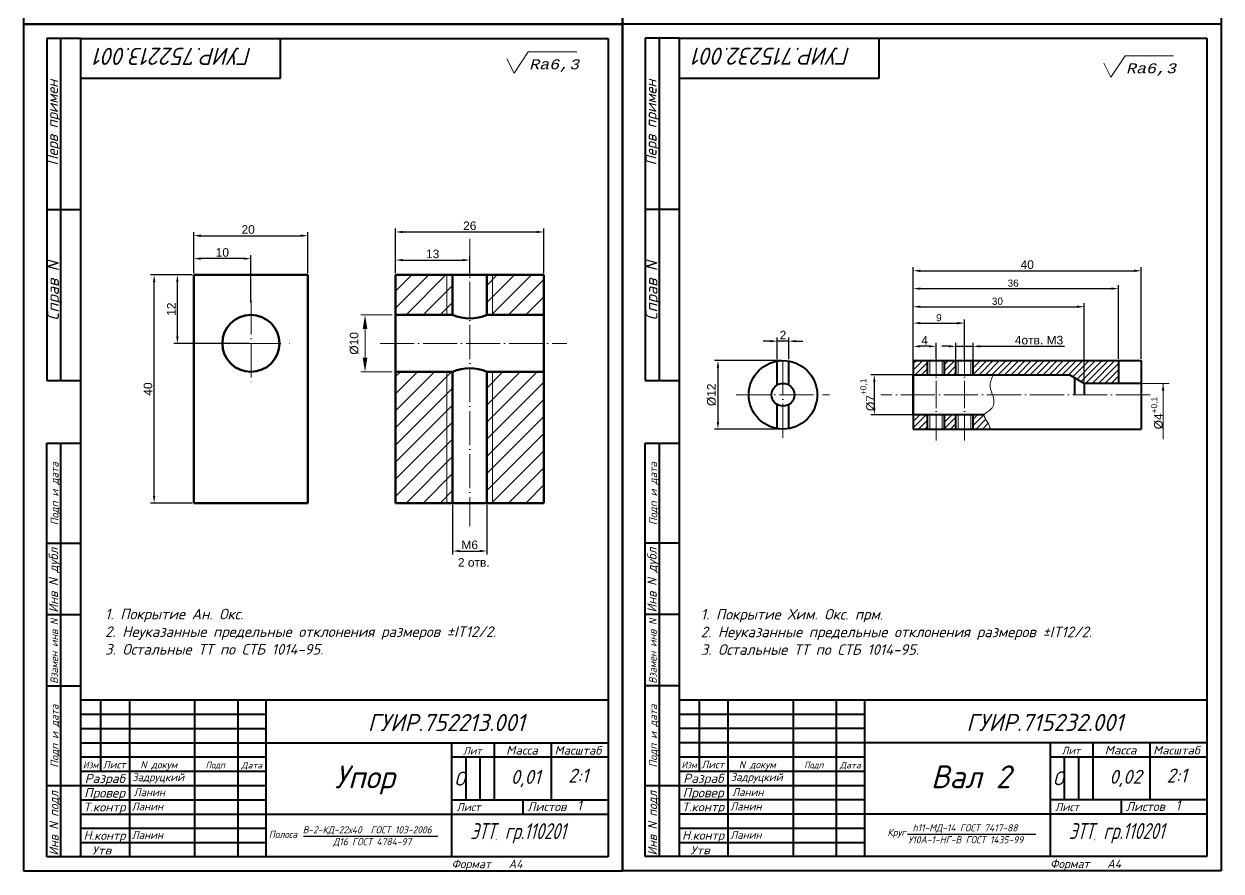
# Model space of a CAD drawing. Header units: millimetres. Extents: x 10739 to 32134, y 609 to 16625.
# Drawn here: x 24344.4 to 24764.4, y 2115.8 to 2412.8 of the extents above; entities that cross this region are included whole.
import ezdxf
from ezdxf.enums import TextEntityAlignment as Align

# ---------------------------------------------------------------- set-up
doc = ezdxf.new("R2010")
doc.units = ezdxf.units.MM
doc.linetypes.add('ACAD_ISO04W100', pattern=[30, 24, -3, 0, -3])
doc.layers.add('тонкая-текст-02', color=4, linetype='Continuous', lineweight=20)
doc.styles.add('6', font='cour.ttf', dxfattribs={"oblique": 15, "height": 3.5})
doc.styles.add('ISOCPEUR', font='isocpeur.ttf', dxfattribs={"oblique": 15})
doc.styles.get("Standard").update_dxf_attribs({"font": 'arial.ttf'})
doc.dimstyles.new('ISO-25', dxfattribs={"dimtxt": 2.5, "dimasz": 2.5, "dimexe": 1.25, "dimexo": 0.625, "dimtad": 1, "dimtxsty": 'Standard', "dimcen": 2.5, "dimadec": 0, "dimazin": 0, "dimtfac": 1, "dimtmove": 0, "dimatfit": 3, "dimfxl": 1, "dimarcsym": 0})
pattern_1 = [(45, (24299.0882, 2095.5117), (-3, 3), [])]

# ---------------------------------------------------------------- blocks, each defined once
blk = doc.blocks.new('*D100')
at = {"color": 0, "lineweight": -2, "transparency": 16777216}
for p, q in [((24403.34, 2324.83), (24396.93, 2324.83)), ((24398.18, 2303.33), (24398.18, 2322.33)), ((24423.34, 2300.83), (24396.93, 2300.83))]:
    blk.add_line(p, q, dxfattribs=at)
at = {"color": 0, "lineweight": 25, "transparency": 16777216}
for points in [[(24397.76, 2322.33), (24398.59, 2322.33), (24398.18, 2324.83)], [(24397.76, 2303.33), (24398.59, 2303.33), (24398.18, 2300.83)]]:
    blk.add_solid(points, dxfattribs=at)
at = {"layer": 'Defpoints', "color": 0, "lineweight": 25, "transparency": 16777216}
for p in [(24398.18, 2324.83), (24403.97, 2324.83), (24423.97, 2300.83)]:
    blk.add_point(p, dxfattribs=at)
at = {"color": 0, "lineweight": 20, "transparency": 16777216, "insert": (24396.05, 2312.83), "char_height": 3, "attachment_point": 5, "rotation": 90}
blk.add_mtext('12', dxfattribs=at)
blk = doc.blocks.new('*D101')
at = {"color": 0, "lineweight": -2, "transparency": 16777216}
for p, q in [((24403.34, 2324.83), (24388.79, 2324.83)), ((24390.04, 2247.33), (24390.04, 2322.33)), ((24403.34, 2244.83), (24388.79, 2244.83))]:
    blk.add_line(p, q, dxfattribs=at)
at = {"color": 0, "lineweight": 25, "transparency": 16777216}
for points in [[(24389.62, 2322.33), (24390.45, 2322.33), (24390.04, 2324.83)], [(24389.62, 2247.33), (24390.45, 2247.33), (24390.04, 2244.83)]]:
    blk.add_solid(points, dxfattribs=at)
at = {"layer": 'Defpoints', "color": 0, "lineweight": 25, "transparency": 16777216}
for p in [(24390.04, 2324.83), (24403.97, 2324.83), (24403.97, 2244.83)]:
    blk.add_point(p, dxfattribs=at)
at = {"color": 0, "lineweight": 20, "transparency": 16777216, "insert": (24387.88, 2284.83), "char_height": 3, "attachment_point": 5, "rotation": 90}
blk.add_mtext('40', dxfattribs=at)
blk = doc.blocks.new('*D102')
at = {"color": 0, "lineweight": -2, "transparency": 16777216}
for p, q in [((24403.97, 2325.46), (24403.97, 2331.8)), ((24423.97, 2315.2), (24423.97, 2331.8)), ((24421.47, 2330.55), (24406.47, 2330.55))]:
    blk.add_line(p, q, dxfattribs=at)
at = {"color": 0, "lineweight": 25, "transparency": 16777216}
for points in [[(24406.47, 2330.97), (24406.47, 2330.14), (24403.97, 2330.55)], [(24421.47, 2330.97), (24421.47, 2330.14), (24423.97, 2330.55)]]:
    blk.add_solid(points, dxfattribs=at)
at = {"layer": 'Defpoints', "color": 0, "lineweight": 25, "transparency": 16777216}
for p in [(24403.97, 2330.55), (24403.97, 2324.83), (24423.97, 2314.58)]:
    blk.add_point(p, dxfattribs=at)
at = {"color": 0, "lineweight": 20, "transparency": 16777216, "insert": (24413.97, 2332.71), "char_height": 3, "attachment_point": 5}
blk.add_mtext('10', dxfattribs=at)
blk = doc.blocks.new('*D103')
at = {"color": 0, "lineweight": -2, "transparency": 16777216}
for p, q in [((24403.97, 2325.46), (24403.97, 2339.84)), ((24443.97, 2325.46), (24443.97, 2339.84)), ((24406.47, 2338.59), (24441.47, 2338.59))]:
    blk.add_line(p, q, dxfattribs=at)
at = {"color": 0, "lineweight": 25, "transparency": 16777216}
for points in [[(24406.47, 2339.01), (24406.47, 2338.18), (24403.97, 2338.59)], [(24441.47, 2339.01), (24441.47, 2338.18), (24443.97, 2338.59)]]:
    blk.add_solid(points, dxfattribs=at)
at = {"layer": 'Defpoints', "color": 0, "lineweight": 25, "transparency": 16777216}
for p in [(24443.97, 2338.59), (24403.97, 2324.83), (24443.97, 2324.83)]:
    blk.add_point(p, dxfattribs=at)
at = {"color": 0, "lineweight": 20, "transparency": 16777216, "insert": (24423.01, 2340.75), "char_height": 3, "attachment_point": 5}
blk.add_mtext('20', dxfattribs=at)
blk = doc.blocks.new('*D104')
at = {"color": 0, "lineweight": -2, "transparency": 16777216}
for p, q in [((24474.76, 2325.46), (24474.76, 2331.29)), ((24500.76, 2325.46), (24500.76, 2331.29)), ((24477.26, 2330.04), (24498.26, 2330.04))]:
    blk.add_line(p, q, dxfattribs=at)
at = {"color": 0, "lineweight": 25, "transparency": 16777216}
for points in [[(24477.26, 2330.46), (24477.26, 2329.63), (24474.76, 2330.04)], [(24498.26, 2330.46), (24498.26, 2329.63), (24500.76, 2330.04)]]:
    blk.add_solid(points, dxfattribs=at)
at = {"layer": 'Defpoints', "color": 0, "lineweight": 25, "transparency": 16777216}
for p in [(24500.76, 2330.04), (24474.76, 2324.83), (24500.76, 2324.83)]:
    blk.add_point(p, dxfattribs=at)
at = {"color": 0, "lineweight": 20, "transparency": 16777216, "insert": (24487.76, 2332.2), "char_height": 3, "attachment_point": 5}
blk.add_mtext('13', dxfattribs=at)
blk = doc.blocks.new('*D105')
at = {"color": 0, "lineweight": -2, "transparency": 16777216}
for p, q in [((24474.76, 2325.46), (24474.76, 2341.15)), ((24477.26, 2339.9), (24524.26, 2339.9)), ((24526.76, 2325.46), (24526.76, 2341.15))]:
    blk.add_line(p, q, dxfattribs=at)
at = {"color": 0, "lineweight": 25, "transparency": 16777216}
for points in [[(24477.26, 2340.31), (24477.26, 2339.48), (24474.76, 2339.9)], [(24524.26, 2340.31), (24524.26, 2339.48), (24526.76, 2339.9)]]:
    blk.add_solid(points, dxfattribs=at)
at = {"layer": 'Defpoints', "color": 0, "lineweight": 25, "transparency": 16777216}
for p in [(24526.76, 2339.9), (24474.76, 2324.83), (24526.76, 2324.83)]:
    blk.add_point(p, dxfattribs=at)
at = {"color": 0, "lineweight": 20, "transparency": 16777216, "insert": (24500.76, 2342.05), "char_height": 3, "attachment_point": 5}
blk.add_mtext('26', dxfattribs=at)
blk = doc.blocks.new('*D106')
at = {"color": 0, "lineweight": -2, "transparency": 16777216}
for p, q in [((24494.76, 2244.21), (24494.76, 2226.76)), ((24506.76, 2244.21), (24506.76, 2226.76)), ((24497.26, 2228.01), (24504.26, 2228.01))]:
    blk.add_line(p, q, dxfattribs=at)
at = {"color": 0, "lineweight": 25, "transparency": 16777216}
for points in [[(24497.26, 2228.43), (24497.26, 2227.6), (24494.76, 2228.01)], [(24504.26, 2228.43), (24504.26, 2227.6), (24506.76, 2228.01)]]:
    blk.add_solid(points, dxfattribs=at)
at = {"layer": 'Defpoints', "color": 0, "lineweight": 25, "transparency": 16777216}
for p in [(24494.76, 2244.83), (24506.76, 2244.83), (24506.76, 2228.01)]:
    blk.add_point(p, dxfattribs=at)
at = {"color": 0, "lineweight": 20, "transparency": 16777216, "insert": (24500.76, 2230.17), "char_height": 3, "attachment_point": 5}
blk.add_mtext('M6', dxfattribs=at)
blk = doc.blocks.new('*D107')
at = {"color": 0, "linetype": 'Continuous', "lineweight": -2, "transparency": 16777216}
for p, q in [((24606.16, 2301.61), (24603.66, 2301.61)), ((24612.66, 2301.61), (24608.66, 2301.61)), ((24615.16, 2301.61), (24617.66, 2301.61))]:
    blk.add_line(p, q, dxfattribs=at)
at = {"color": 0, "lineweight": -2, "transparency": 16777216}
for p, q in [((24608.66, 2295.25), (24608.66, 2302.86)), ((24612.66, 2295.25), (24612.66, 2302.86))]:
    blk.add_line(p, q, dxfattribs=at)
at = {"color": 0, "lineweight": 25, "transparency": 16777216}
for points in [[(24606.16, 2302.03), (24606.16, 2301.2), (24608.66, 2301.61)], [(24615.16, 2302.03), (24615.16, 2301.2), (24612.66, 2301.61)]]:
    blk.add_solid(points, dxfattribs=at)
at = {"layer": 'Defpoints', "color": 0, "lineweight": 25, "transparency": 16777216}
for p in [(24608.66, 2301.61), (24608.66, 2294.63), (24612.66, 2294.63)]:
    blk.add_point(p, dxfattribs=at)
at = {"color": 0, "lineweight": 20, "transparency": 16777216, "insert": (24610.66, 2303.74), "char_height": 3, "attachment_point": 5}
blk.add_mtext('2', dxfattribs=at)
blk = doc.blocks.new('*D108')
at = {"color": 0, "lineweight": -2, "transparency": 16777216}
for p, q in [((24610.03, 2294.8), (24586.59, 2294.8)), ((24610.03, 2270.8), (24586.59, 2270.8))]:
    blk.add_line(p, q, dxfattribs=at)
at = {"color": 0, "linetype": 'Continuous', "lineweight": -2, "transparency": 16777216}
blk.add_line((24587.84, 2292.3), (24587.84, 2273.3), dxfattribs=at)
at = {"color": 0, "lineweight": 25, "transparency": 16777216}
for points in [[(24587.42, 2292.3), (24588.26, 2292.3), (24587.84, 2294.8)], [(24587.42, 2273.3), (24588.26, 2273.3), (24587.84, 2270.8)]]:
    blk.add_solid(points, dxfattribs=at)
at = {"layer": 'Defpoints', "color": 0, "lineweight": 25, "transparency": 16777216}
for p in [(24610.66, 2294.8), (24587.84, 2270.8), (24610.66, 2270.8)]:
    blk.add_point(p, dxfattribs=at)
at = {"color": 0, "lineweight": 20, "transparency": 16777216, "insert": (24585.6, 2282.8), "char_height": 3, "attachment_point": 5, "rotation": 90}
blk.add_mtext('%%C12', dxfattribs=at)
blk = doc.blocks.new('*D109')
at = {"color": 0, "lineweight": -2, "transparency": 16777216}
for p, q in [((24656.35, 2290.42), (24656.35, 2301.05)), ((24664.35, 2295.42), (24664.35, 2301.05))]:
    blk.add_line(p, q, dxfattribs=at)
at = {"color": 0, "linetype": 'Continuous', "lineweight": -2, "transparency": 16777216}
blk.add_line((24661.85, 2299.8), (24658.85, 2299.8), dxfattribs=at)
at = {"color": 0, "lineweight": 25, "transparency": 16777216}
for points in [[(24658.85, 2300.21), (24658.85, 2299.38), (24656.35, 2299.8)], [(24661.85, 2300.21), (24661.85, 2299.38), (24664.35, 2299.8)]]:
    blk.add_solid(points, dxfattribs=at)
at = {"layer": 'Defpoints', "color": 0, "lineweight": 25, "transparency": 16777216}
for p in [(24656.35, 2299.8), (24664.35, 2294.8), (24656.35, 2289.8)]:
    blk.add_point(p, dxfattribs=at)
at = {"color": 0, "lineweight": 20, "transparency": 16777216, "insert": (24660.35, 2301.92), "char_height": 3, "attachment_point": 5}
blk.add_mtext('4', dxfattribs=at)
blk = doc.blocks.new('*D97')
at = {"color": 0, "lineweight": -2, "transparency": 16777216}
for p, q in [((24660.73, 2289.8), (24641.45, 2289.8)), ((24660.73, 2275.8), (24641.45, 2275.8))]:
    blk.add_line(p, q, dxfattribs=at)
at = {"color": 0, "linetype": 'Continuous', "lineweight": -2, "transparency": 16777216}
blk.add_line((24642.7, 2287.3), (24642.7, 2278.3), dxfattribs=at)
at = {"color": 0, "lineweight": 25, "transparency": 16777216}
for points in [[(24642.28, 2287.3), (24643.12, 2287.3), (24642.7, 2289.8)], [(24642.28, 2278.3), (24643.12, 2278.3), (24642.7, 2275.8)]]:
    blk.add_solid(points, dxfattribs=at)
at = {"layer": 'Defpoints', "color": 0, "lineweight": 25, "transparency": 16777216}
for p in [(24661.35, 2289.8), (24642.7, 2275.8), (24661.35, 2275.8)]:
    blk.add_point(p, dxfattribs=at)
at = {"color": 0, "lineweight": 20, "transparency": 16777216, "insert": (24640.4, 2282.8), "char_height": 3, "attachment_point": 5, "rotation": 90}
blk.add_mtext('%%C7{\\H0.7x;\\S+0,1^ ;}', dxfattribs=at)
blk = doc.blocks.new('*D36')
at = {"color": 0, "linetype": 'Continuous', "lineweight": -2, "transparency": 16777216}
for p, q in [((24668.85, 2299.8), (24666.35, 2299.8)), ((24671.35, 2299.8), (24677.35, 2299.8)), ((24679.85, 2299.8), (24709.46, 2299.8))]:
    blk.add_line(p, q, dxfattribs=at)
at = {"color": 0, "lineweight": -2, "transparency": 16777216}
for p, q in [((24671.35, 2290.42), (24671.35, 2301.05)), ((24677.35, 2290.42), (24677.35, 2301.05))]:
    blk.add_line(p, q, dxfattribs=at)
at = {"color": 0, "lineweight": 25, "transparency": 16777216}
for points in [[(24668.85, 2300.21), (24668.85, 2299.38), (24671.35, 2299.8)], [(24679.85, 2300.21), (24679.85, 2299.38), (24677.35, 2299.8)]]:
    blk.add_solid(points, dxfattribs=at)
at = {"layer": 'Defpoints', "color": 0, "lineweight": 25, "transparency": 16777216}
for p in [(24677.35, 2299.8), (24671.35, 2289.8), (24677.35, 2289.8)]:
    blk.add_point(p, dxfattribs=at)
at = {"color": 0, "lineweight": 20, "transparency": 16777216, "insert": (24700.48, 2301.95), "char_height": 3, "attachment_point": 5}
blk.add_mtext('4отв. М3', dxfattribs=at)
blk = doc.blocks.new('*D98')
at = {"color": 0, "lineweight": -2, "transparency": 16777216}
for p, q in [((24656.35, 2295.42), (24656.35, 2327.54)), ((24736.35, 2295.42), (24736.35, 2327.54))]:
    blk.add_line(p, q, dxfattribs=at)
at = {"color": 0, "linetype": 'Continuous', "lineweight": -2, "transparency": 16777216}
blk.add_line((24658.85, 2326.29), (24733.85, 2326.29), dxfattribs=at)
at = {"color": 0, "lineweight": 25, "transparency": 16777216}
for points in [[(24658.85, 2326.71), (24658.85, 2325.87), (24656.35, 2326.29)], [(24733.85, 2326.71), (24733.85, 2325.87), (24736.35, 2326.29)]]:
    blk.add_solid(points, dxfattribs=at)
at = {"layer": 'Defpoints', "color": 0, "lineweight": 25, "transparency": 16777216}
for p in [(24736.35, 2326.29), (24656.35, 2294.8), (24736.35, 2294.8)]:
    blk.add_point(p, dxfattribs=at)
at = {"color": 0, "lineweight": 20, "transparency": 16777216, "insert": (24696.35, 2328.45), "char_height": 3, "attachment_point": 5}
blk.add_mtext('40', dxfattribs=at)
blk = doc.blocks.new('*D99')
at = {"color": 0, "lineweight": -2, "transparency": 16777216}
for p, q in [((24656.35, 2295.42), (24656.35, 2309.19)), ((24658.85, 2307.94), (24671.85, 2307.94)), ((24674.35, 2295.42), (24674.35, 2309.19))]:
    blk.add_line(p, q, dxfattribs=at)
at = {"color": 0, "lineweight": 25, "transparency": 16777216}
for points in [[(24658.85, 2308.35), (24658.85, 2307.52), (24656.35, 2307.94)], [(24671.85, 2308.35), (24671.85, 2307.52), (24674.35, 2307.94)]]:
    blk.add_solid(points, dxfattribs=at)
at = {"layer": 'Defpoints', "color": 0, "lineweight": 25, "transparency": 16777216}
for p in [(24674.35, 2307.94), (24656.35, 2294.8), (24674.35, 2294.8)]:
    blk.add_point(p, dxfattribs=at)
at = {"color": 0, "transparency": 16777216, "insert": (24665.35, 2309.84), "char_height": 2.5, "attachment_point": 5}
blk.add_mtext('9', dxfattribs=at)
blk = doc.blocks.new('*D37')
at = {"color": 0, "lineweight": -2, "transparency": 16777216}
for p, q in [((24656.35, 2308.56), (24656.35, 2314.93)), ((24716.35, 2287.42), (24716.35, 2314.93)), ((24658.85, 2313.68), (24713.85, 2313.68))]:
    blk.add_line(p, q, dxfattribs=at)
at = {"color": 0, "lineweight": 25, "transparency": 16777216}
for points in [[(24658.85, 2314.1), (24658.85, 2313.27), (24656.35, 2313.68)], [(24713.85, 2314.1), (24713.85, 2313.27), (24716.35, 2313.68)]]:
    blk.add_solid(points, dxfattribs=at)
at = {"layer": 'Defpoints', "color": 0, "lineweight": 25, "transparency": 16777216}
for p in [(24716.35, 2313.68), (24656.35, 2307.94), (24716.35, 2286.8)]:
    blk.add_point(p, dxfattribs=at)
at = {"color": 0, "transparency": 16777216, "insert": (24685.89, 2315.58), "char_height": 2.5, "attachment_point": 5}
blk.add_mtext('30', dxfattribs=at)
blk = doc.blocks.new('*D111')
at = {"color": 0, "lineweight": -2, "transparency": 16777216}
for p, q in [((24656.35, 2295.42), (24656.35, 2321.28)), ((24658.85, 2320.03), (24725.85, 2320.03)), ((24728.35, 2295.42), (24728.35, 2321.28))]:
    blk.add_line(p, q, dxfattribs=at)
at = {"color": 0, "lineweight": 25, "transparency": 16777216}
for points in [[(24658.85, 2320.44), (24658.85, 2319.61), (24656.35, 2320.03)], [(24725.85, 2320.44), (24725.85, 2319.61), (24728.35, 2320.03)]]:
    blk.add_solid(points, dxfattribs=at)
at = {"layer": 'Defpoints', "color": 0, "lineweight": 25, "transparency": 16777216}
for p in [(24728.35, 2320.03), (24656.35, 2294.8), (24728.35, 2294.8)]:
    blk.add_point(p, dxfattribs=at)
at = {"color": 0, "transparency": 16777216, "insert": (24691.41, 2321.93), "char_height": 2.5, "attachment_point": 5}
blk.add_mtext('36', dxfattribs=at)

msp = doc.modelspace()

# ---------------------------------------------------------------- hatches: boundary and pattern name
at = {"lineweight": 20}
h = msp.add_hatch(dxfattribs=at)
h.set_pattern_fill('JIS_WOOD', color=256, scale=6, style=0)
h.set_pattern_definition(pattern_1)
h.paths.add_polyline_path([(24492.76076, 2324.83209), (24474.76076, 2324.83209), (24474.76076, 2310.83198), (24492.76076, 2310.83198)])
h.paths.add_polyline_path([(24494.76076, 2324.83209), (24492.76076, 2324.83209), (24492.76076, 2310.83198), (24494.76076, 2310.83198)])
h = msp.add_hatch(dxfattribs=at)
h.set_pattern_fill('JIS_WOOD', color=256, scale=6, style=0)
h.set_pattern_definition(pattern_1)
h.paths.add_polyline_path([(24508.76076, 2244.83209), (24526.76076, 2244.83209), (24526.76076, 2290.8322), (24508.76076, 2290.8322)])
h.paths.add_polyline_path([(24508.76076, 2290.8322), (24506.76076, 2290.8322), (24506.76076, 2244.83209), (24508.76076, 2244.83209)])
h.paths.add_polyline_path([(24492.76076, 2244.83209), (24494.76076, 2244.83209), (24494.76076, 2290.67163), (24494.76076, 2290.8322), (24492.76076, 2290.8322)])
h.paths.add_polyline_path([(24492.76076, 2290.8322), (24474.76076, 2290.8322), (24474.76076, 2244.83209), (24492.76076, 2244.83209)])
h.paths.add_polyline_path([(24506.76076, 2310.83198), (24526.76076, 2310.83198), (24526.76076, 2324.83209), (24506.76076, 2324.83209)])
h = msp.add_hatch(dxfattribs=at)
h.set_pattern_fill('ANSI31', color=256, scale=0.5)
h.set_pattern_definition([(45, (24408.9841, 2270.7971), (-1.122532, 1.122532), [])])
h.paths.add_polyline_path([(24661.35063, 2294.7971), (24656.35063, 2294.7971), (24656.35063, 2289.7971), (24661.35063, 2289.7971)])
h.paths.add_polyline_path([(24661.35063, 2275.7971), (24656.35063, 2275.7971), (24656.35063, 2270.7971), (24661.35063, 2270.7971)])
edge = h.paths.add_edge_path()
edge.add_spline(control_points=[(24683.44354, 2270.7971), (24683.18362, 2271.58794), (24682.64675, 2273.22144), (24681.0479, 2275.11564), (24681.25761, 2275.7971)], knot_values=[0, 0, 0, 0, 1.321043303, 2.728667302, 2.728667302, 2.728667302, 2.728667302], degree=3, periodic=0)
edge.add_line((24681.25761, 2275.7971), (24677.35063, 2275.7971))
edge.add_line((24677.35063, 2275.7971), (24677.35063, 2270.7971))
edge.add_line((24677.35063, 2270.7971), (24683.44354, 2270.7971))
h.paths.add_polyline_path([(24671.35063, 2275.7971), (24667.35063, 2275.7971), (24667.35063, 2270.7971), (24671.35063, 2270.7971)])
h.paths.add_polyline_path([(24671.35063, 2294.7971), (24667.35063, 2294.7971), (24667.35063, 2289.7971), (24671.35063, 2289.7971)])
h.paths.add_polyline_path([(24728.35063, 2294.7971), (24677.35063, 2294.7971), (24677.35063, 2289.7971), (24711.15448, 2289.7971), (24716.35063, 2286.7971), (24728.35063, 2286.7971)])

# ---------------------------------------------------------------- linework, layer by layer
at = {"color": 0, "lineweight": 40}
for p, q in [((24344.35063, 2412.75111), (24344.35063, 2709.75111)), ((24554.35063, 2412.79711), (24554.35063, 2709.79711)), ((24554.35063, 2709.75111), (24554.35063, 2412.75111)), ((24764.35063, 2709.79711), (24764.35063, 2412.79711)), ((24344.35063, 2115.79711), (24344.35063, 2412.79711)), ((24344.35063, 2412.79711), (24554.35063, 2412.79711)), ((24554.35063, 2412.75111), (24344.35063, 2412.75111)), ((24554.35063, 2115.8431), (24554.35063, 2412.8431)), ((24554.35063, 2412.8431), (24764.35063, 2412.8431)), ((24764.35063, 2412.79711), (24554.35063, 2412.79711)), ((24554.35063, 2412.79711), (24554.35063, 2115.79711)), ((24764.35063, 2412.8431), (24764.35063, 2115.8431)), ((24364.35063, 2407.79711), (24352.35063, 2407.79711)), ((24352.35063, 2407.79711), (24352.35063, 2287.79711)), ((24357.35063, 2287.79711), (24357.35063, 2407.79711)), ((24364.35063, 2120.79711), (24364.35063, 2407.79711)), ((24364.35063, 2407.79711), (24549.35063, 2407.79711)), ((24434.35063, 2393.79711), (24434.35063, 2407.79711)), ((24549.35063, 2407.79711), (24549.35063, 2120.79711)), ((24574.35063, 2407.8431), (24562.35063, 2407.8431)), ((24562.35063, 2407.8431), (24562.35063, 2287.8431)), ((24567.35063, 2287.8431), (24567.35063, 2407.8431)), ((24574.35063, 2120.8431), (24574.35063, 2407.8431)), ((24574.35063, 2407.8431), (24759.35063, 2407.8431)), ((24644.35063, 2393.8431), (24644.35063, 2407.8431)), ((24759.35063, 2407.8431), (24759.35063, 2120.8431)), ((24364.35063, 2393.79711), (24434.35063, 2393.79711)), ((24574.35063, 2393.8431), (24644.35063, 2393.8431)), ((24562.35063, 2347.8431), (24574.35063, 2347.8431)), ((24352.35063, 2347.79711), (24364.35063, 2347.79711)), ((24352.35063, 2287.79711), (24364.35063, 2287.79711)), ((24562.35063, 2287.8431), (24574.35063, 2287.8431)), ((24352.35063, 2120.79711), (24352.35063, 2265.79711)), ((24352.35063, 2265.79711), (24364.35063, 2265.79711)), ((24357.35063, 2120.79711), (24357.35063, 2265.79711)), ((24562.35063, 2120.8431), (24562.35063, 2265.8431)), ((24562.35063, 2265.8431), (24574.35063, 2265.8431)), ((24567.35063, 2120.8431), (24567.35063, 2265.8431)), ((24352.35063, 2230.79711), (24364.35063, 2230.79711)), ((24562.35063, 2230.8431), (24574.35063, 2230.8431)), ((24352.35063, 2205.79711), (24364.35063, 2205.79711)), ((24562.35063, 2205.8431), (24574.35063, 2205.8431)), ((24352.35063, 2180.79711), (24364.35063, 2180.79711)), ((24562.35063, 2180.8431), (24574.35063, 2180.8431)), ((24364.35063, 2175.79711), (24549.35063, 2175.79711)), ((24371.35063, 2150.79711), (24371.35063, 2175.79711)), ((24381.35063, 2175.79711), (24381.35063, 2120.79711)), ((24404.35063, 2120.79711), (24404.35063, 2175.79711)), ((24419.35063, 2175.79711), (24419.35063, 2120.79711)), ((24429.35063, 2120.79711), (24429.35063, 2175.79711)), ((24574.35063, 2175.8431), (24759.35063, 2175.8431)), ((24581.35063, 2150.8431), (24581.35063, 2175.8431)), ((24591.35063, 2175.8431), (24591.35063, 2120.8431)), ((24614.35063, 2120.8431), (24614.35063, 2175.8431)), ((24629.35063, 2175.8431), (24629.35063, 2120.8431)), ((24639.35063, 2120.8431), (24639.35063, 2175.8431)), ((24364.35063, 2170.79711), (24429.35063, 2170.79711)), ((24574.35063, 2170.8431), (24639.35063, 2170.8431)), ((24364.35063, 2165.79711), (24429.35063, 2165.79711)), ((24574.35063, 2165.8431), (24639.35063, 2165.8431)), ((24364.35063, 2160.79711), (24429.35063, 2160.79711)), ((24429.35063, 2160.79711), (24549.35063, 2160.79711)), ((24494.35063, 2160.79711), (24494.35063, 2120.79711)), ((24509.35063, 2160.79711), (24509.35063, 2140.79711)), ((24529.35063, 2160.79711), (24529.35063, 2140.79711)), ((24574.35063, 2160.8431), (24639.35063, 2160.8431)), ((24639.35063, 2160.8431), (24759.35063, 2160.8431)), ((24704.35063, 2160.8431), (24704.35063, 2120.8431)), ((24719.35063, 2160.8431), (24719.35063, 2140.8431)), ((24739.35063, 2160.8431), (24739.35063, 2140.8431)), ((24364.35063, 2155.79711), (24429.35063, 2155.79711)), ((24494.35063, 2155.79711), (24549.35063, 2155.79711)), ((24499.35063, 2155.79711), (24499.35063, 2140.79711)), ((24504.35063, 2155.79711), (24504.35063, 2140.79711)), ((24574.35063, 2155.8431), (24639.35063, 2155.8431)), ((24704.35063, 2155.8431), (24759.35063, 2155.8431)), ((24709.35063, 2155.8431), (24709.35063, 2140.8431)), ((24714.35063, 2155.8431), (24714.35063, 2140.8431)), ((24364.35063, 2150.79711), (24429.35063, 2150.79711)), ((24574.35063, 2150.8431), (24639.35063, 2150.8431)), ((24352.35063, 2145.79711), (24364.35063, 2145.79711)), ((24364.35063, 2145.79711), (24429.35063, 2145.79711)), ((24562.35063, 2145.8431), (24574.35063, 2145.8431)), ((24574.35063, 2145.8431), (24639.35063, 2145.8431)), ((24364.35063, 2140.79711), (24429.35063, 2140.79711)), ((24494.35063, 2140.79711), (24549.35063, 2140.79711)), ((24519.35063, 2140.79711), (24519.35063, 2135.79711)), ((24574.35063, 2140.8431), (24639.35063, 2140.8431)), ((24704.35063, 2140.8431), (24759.35063, 2140.8431)), ((24729.35063, 2140.8431), (24729.35063, 2135.8431)), ((24364.35063, 2135.79711), (24429.35063, 2135.79711)), ((24429.35063, 2135.79711), (24549.35063, 2135.79711)), ((24574.35063, 2135.8431), (24639.35063, 2135.8431)), ((24639.35063, 2135.8431), (24759.35063, 2135.8431)), ((24364.35063, 2130.79711), (24429.35063, 2130.79711)), ((24574.35063, 2130.8431), (24639.35063, 2130.8431)), ((24364.35063, 2125.79711), (24429.35063, 2125.79711)), ((24574.35063, 2125.8431), (24639.35063, 2125.8431)), ((24364.35063, 2120.79711), (24352.35063, 2120.79711)), ((24549.35063, 2120.79711), (24364.35063, 2120.79711)), ((24574.35063, 2120.8431), (24562.35063, 2120.8431)), ((24759.35063, 2120.8431), (24574.35063, 2120.8431)), ((24554.35063, 2115.79711), (24344.35063, 2115.79711)), ((24764.35063, 2115.8431), (24554.35063, 2115.8431))]:
    msp.add_line(p, q, dxfattribs=at)
at = {"linetype": 'ACAD_ISO04W100', "lineweight": 20, "ltscale": 0.5}
for p, q in [((24500.76076, 2337.50179), (24500.76076, 2236.73797)), ((24424.01448, 2315.95543), (24424.01448, 2286.65594)), ((24469.28142, 2300.83209), (24534.79082, 2300.83209)), ((24610.65609, 2267.70147), (24610.65609, 2297.89274)), ((24594.27874, 2282.7971), (24627.03345, 2282.7971)), ((24739.47062, 2282.7971), (24645.02918, 2282.7971))]:
    msp.add_line(p, q, dxfattribs=at)
at = {"lineweight": 50}
for p, q in [((24403.96785, 2244.83209), (24403.96785, 2324.83209)), ((24403.96785, 2324.83209), (24443.96785, 2324.83209)), ((24443.96785, 2324.83209), (24443.96785, 2244.83209)), ((24474.76076, 2244.83209), (24474.76076, 2324.83209)), ((24474.76076, 2324.83209), (24526.76076, 2324.83209)), ((24494.76076, 2310.83198), (24494.76076, 2324.78914)), ((24506.76076, 2310.83198), (24506.76076, 2324.83209)), ((24526.76076, 2324.83209), (24526.76076, 2244.83209)), ((24494.76076, 2310.83198), (24474.76076, 2310.83198)), ((24506.76076, 2310.83198), (24526.76076, 2310.83198)), ((24494.76076, 2290.8322), (24474.76076, 2290.8322)), ((24494.76076, 2244.83209), (24494.76076, 2290.67163)), ((24506.76076, 2290.8322), (24526.76076, 2290.8322)), ((24506.76076, 2244.83209), (24506.76076, 2290.8322)), ((24443.96785, 2244.83209), (24403.96785, 2244.83209)), ((24526.76076, 2244.83209), (24474.76076, 2244.83209))]:
    msp.add_line(p, q, dxfattribs=at)
at = {"lineweight": 20}
for p, q in [((24474.76076, 2324.83209), (24474.76076, 2324.83209)), ((24492.76076, 2310.83198), (24492.76076, 2324.78914)), ((24508.76076, 2310.83198), (24508.76076, 2324.64251)), ((24473.51076, 2310.83198), (24462.49613, 2310.83198)), ((24500.76076, 2310.83198), (24500.76076, 2309.54206)), ((24464.01231, 2305.83198), (24464.01231, 2295.8322)), ((24662.15063, 2289.7971), (24662.15063, 2294.7971)), ((24666.55063, 2289.7971), (24666.55063, 2294.7971)), ((24672.15063, 2289.7971), (24672.15063, 2294.7971)), ((24676.55063, 2289.7971), (24676.55063, 2294.7971)), ((24473.51076, 2290.8322), (24462.49613, 2290.8322)), ((24492.76076, 2244.83209), (24492.76076, 2290.8322)), ((24494.76076, 2290.67163), (24494.76076, 2290.8322)), ((24508.76076, 2244.83209), (24508.76076, 2290.8322)), ((24736.35063, 2286.7971), (24746.0911, 2286.7971)), ((24744.02045, 2286.7971), (24744.02045, 2282.7971)), ((24744.02045, 2284.2971), (24744.02045, 2267.25325)), ((24662.15063, 2270.7971), (24662.15063, 2275.7971)), ((24666.55063, 2270.7971), (24666.55063, 2275.7971)), ((24672.15063, 2270.7971), (24672.15063, 2275.7971)), ((24676.55063, 2270.7971), (24676.55063, 2275.7971))]:
    msp.add_line(p, q, dxfattribs=at)
at = {"linetype": 'ACAD_ISO04W100', "lineweight": 20}
msp.add_line((24410.48609, 2300.83209), (24439.29348, 2300.83209), dxfattribs=at)
at = {"linetype": 'ACAD_ISO04W100', "lineweight": 20, "ltscale": 0.4}
for p, q in [((24664.35063, 2299.7971), (24664.35063, 2266.7971)), ((24674.35063, 2299.7971), (24674.35063, 2266.7971))]:
    msp.add_line(p, q, dxfattribs=at)
at = {"lineweight": 40}
for p, q in [((24608.65609, 2286.26121), (24608.65609, 2294.62926)), ((24612.65609, 2286.26121), (24612.65609, 2294.62926)), ((24656.35063, 2294.7971), (24736.35063, 2294.7971)), ((24656.35063, 2294.7971), (24656.35063, 2270.7971)), ((24661.35063, 2289.7971), (24661.35063, 2294.7971)), ((24667.35063, 2289.7971), (24667.35063, 2294.7971)), ((24671.35063, 2289.7971), (24671.35063, 2294.7971)), ((24677.35063, 2289.7971), (24677.35063, 2294.7971)), ((24728.35063, 2294.7971), (24728.35063, 2286.7971)), ((24736.35063, 2294.7971), (24736.35063, 2270.7971)), ((24656.35063, 2275.7971), (24656.35063, 2289.7971)), ((24656.35063, 2289.7971), (24711.15448, 2289.7971)), ((24712.88653, 2288.7971), (24711.15448, 2289.7971)), ((24716.35063, 2286.7971), (24712.88653, 2288.7971)), ((24712.88653, 2288.7971), (24712.88653, 2282.7971)), ((24736.35063, 2286.7971), (24716.35063, 2286.7971)), ((24716.35063, 2286.7971), (24716.35063, 2282.7971)), ((24608.65609, 2270.96495), (24608.65609, 2279.333)), ((24612.65609, 2270.96495), (24612.65609, 2279.333)), ((24681.25761, 2275.7971), (24656.35063, 2275.7971)), ((24661.35063, 2270.7971), (24661.35063, 2275.7971)), ((24667.35063, 2270.7971), (24667.35063, 2275.7971)), ((24671.35063, 2270.7971), (24671.35063, 2275.7971)), ((24677.35063, 2270.7971), (24677.35063, 2275.7971)), ((24656.35063, 2270.7971), (24736.35063, 2270.7971))]:
    msp.add_line(p, q, dxfattribs=at)
at = {"lineweight": 30}
for p, q in [((24442.43483, 2128.04547), (24489.61753, 2128.04547)), ((24654.3774, 2128.73441), (24699.39687, 2128.73441))]:
    msp.add_line(p, q, dxfattribs=at)
at = {"lineweight": 50}
msp.add_circle((24423.96785, 2300.83209), 10, dxfattribs=at)
at = {"lineweight": 40}
for radius in [12, 4]:
    msp.add_circle((24610.65609, 2282.7971), radius, dxfattribs=at)
at = {"lineweight": 50}
for centre, start, end in [((24500.76076, 2324.14135), 245.7336563, 294.2663437), ((24500.76076, 2277.52283), 65.7336563, 114.2663437)]:
    msp.add_arc(centre, 14.59929, start, end, dxfattribs=at)
at = {"lineweight": 20}
msp.add_spline([(24683.44354, 2270.7971), (24682.41487, 2273.23071), (24681.25761, 2275.7971), (24683.37926, 2277.47062), (24684.60081, 2281.13235), (24683.37926, 2285.56497), (24684.34366, 2289.7971)], degree=3, dxfattribs=at)
msp.add_point((24500.76076, 2324.83209), dxfattribs=at)
msp.add_point((24500.76076, 2324.83209), dxfattribs=at)
for points in [[(24463.17898, 2305.83198), (24464.84565, 2305.83198), (24464.01231, 2310.83198)], [(24463.17898, 2295.8322), (24464.84565, 2295.8322), (24464.01231, 2290.8322)], [(24743.60379, 2284.2971), (24744.43712, 2284.2971), (24744.02045, 2286.7971)]]:
    msp.add_solid(points, dxfattribs=at)
at = {"layer": 'тонкая-текст-02', "color": 7, "lineweight": 20}
for p, q in [((24516.28535, 2395.55992), (24521.28535, 2403.05992)), ((24521.28535, 2403.05992), (24538.28535, 2403.05992)), ((24513.78535, 2400.55992), (24516.28535, 2395.55992)), ((24723.18499, 2399.14135), (24725.68499, 2394.14135)), ((24725.68499, 2394.14135), (24730.68499, 2401.64135)), ((24730.68499, 2401.64135), (24747.68499, 2401.64135))]:
    msp.add_line(p, q, dxfattribs=at)

# ---------------------------------------------------------------- texts
at = {"color": 0, "lineweight": 40, "style": 'ISOCPEUR', "oblique": 15}
for s, height, p, p2 in [('Перв примен', 3.8523497, (24356.29054, 2363.20142), (24356.29054, 2393.24975)), ('Перв примен', 3.8523497, (24566.29054, 2363.24742), (24566.29054, 2393.29575)), ('Подп и дата', 2.7654263, (24356.49716, 2237.02115), (24356.49716, 2259.14456)), ('Подп и дата', 2.7654263, (24566.49716, 2237.06715), (24566.49716, 2259.19056)), ('Инв N дубл', 3.250918, (24356.3173, 2206.39052), (24356.3173, 2229.14694)), ('Инв N дубл', 3.250918, (24566.3173, 2206.43652), (24566.3173, 2229.19294)), ('Взамен инв N', 2.6615702, (24356.3173, 2181.43856), (24356.3173, 2204.19498)), ('Взамен инв N', 2.6615702, (24566.3173, 2181.48455), (24566.3173, 2204.24098)), ('Подп и дата', 2.7654263, (24356.49716, 2152.02115), (24356.49716, 2174.14456)), ('Подп и дата', 2.7654263, (24566.49716, 2152.06715), (24566.49716, 2174.19056)), ('Инв N подл', 3.229948, (24356.49716, 2121.20828), (24356.49716, 2143.81792)), ('Инв N подл', 3.229948, (24566.49716, 2121.25428), (24566.49716, 2143.86392))]:
    msp.add_text(s, height=height, rotation=90, dxfattribs=at).set_placement(p, p2, align=Align.ALIGNED)
at = {"color": 0, "style": 'ISOCPEUR', "oblique": 15}
for p, p2 in [((24356.6028, 2308.8493), (24356.6028, 2329.618)), ((24566.6028, 2308.8953), (24566.6028, 2329.664))]:
    msp.add_text('Справ N', height=4.153739, rotation=90, dxfattribs=at).set_placement(p, p2, align=Align.ALIGNED)
at = {"color": 0, "lineweight": 40, "style": 'ISOCPEUR', "oblique": 15}
for s, height, p, p2 in [('Лит', 2.688645, (24498.45161, 2156.63757), (24504.90436, 2156.63757)), ('Масса', 3.01234, (24513.50803, 2156.63757), (24524.65368, 2156.63757)), ('Масштаб', 2.933068, (24530.50643, 2156.63757), (24546.93161, 2156.63757)), ('Лит', 2.688645, (24708.45161, 2156.68357), (24714.90436, 2156.68357)), ('Масса', 3.01234, (24723.50803, 2156.68357), (24734.65368, 2156.68357)), ('Масштаб', 2.933068, (24740.50643, 2156.68357), (24756.93161, 2156.68357)), ('Изм', 2.38948, (24365.03654, 2151.79892), (24370.41287, 2151.79892)), ('Лист', 2.654978, (24372.02878, 2151.77804), (24379.99371, 2151.77804)), ('N докум', 2.588603, (24385.17092, 2151.77804), (24398.11393, 2151.77804)), ('Подп', 2.33455, (24408.0701, 2151.77804), (24414.8403, 2151.77804)), ('Дата', 2.166931, (24420.61487, 2151.77804), (24427.98244, 2151.77804)), ('Изм', 2.38948, (24575.03654, 2151.84492), (24580.41287, 2151.84492)), ('Лист', 2.654978, (24582.02878, 2151.82403), (24589.99371, 2151.82403)), ('N докум', 2.588603, (24595.17092, 2151.82403), (24608.11393, 2151.82403)), ('Подп', 2.33455, (24618.0701, 2151.82403), (24624.8403, 2151.82403)), ('Дата', 2.166931, (24630.61487, 2151.82403), (24637.98244, 2151.82403)), ('Разраб', 3.177024, (24365.65683, 2146.67263), (24379.79459, 2146.67263)), ('Разраб', 3.177024, (24575.65683, 2146.71863), (24589.79459, 2146.71863)), ('Провер', 3.334158, (24365.45771, 2141.56723), (24379.79459, 2141.56723)), ('Провер', 3.334158, (24575.45771, 2141.61323), (24589.79459, 2141.61323)), ('Т.контр', 3.069818, (24365.25858, 2136.70494), (24379.99371, 2136.70494)), ('Лист', 2.802709, (24496.10516, 2136.81442), (24504.51328, 2136.81442)), ('Листов', 3.110829, (24520.93846, 2136.81442), (24534.62611, 2136.81442)), ('Т.контр', 3.069818, (24575.25858, 2136.75094), (24589.99371, 2136.75094)), ('Лист', 2.802709, (24706.10516, 2136.86042), (24714.51329, 2136.86042)), ('Листов', 3.110829, (24730.93846, 2136.86042), (24744.62611, 2136.86042)), ('Н.контр', 3.069818, (24365.25858, 2126.73725), (24379.99371, 2126.73725)), ('Н.контр', 3.069818, (24575.25858, 2126.78325), (24589.99371, 2126.78325)), ('Утв', 2.820914, (24368.24543, 2121.63185), (24375.01563, 2121.63185)), ('Утв', 2.820914, (24578.24543, 2121.67785), (24585.01563, 2121.67785))]:
    msp.add_text(s, height=height, dxfattribs=at).set_placement(p, p2, align=Align.ALIGNED)
for s, p in [('Формат', (24494.35063, 2116.79711)), ('A4', (24514.35063, 2116.79711)), ('Формат', (24704.35063, 2116.8431)), ('A4', (24724.35063, 2116.8431))]:
    msp.add_text(s, height=3, dxfattribs=at).set_placement(p)
at = {"color": 0, "lineweight": 40, "char_height": 3, "attachment_point": 1, "rotation": 180, "style": 'ISOCPEUR'}
for s, insert in [('{\\H2x;\\Q15;\\W0.965;ГУИР.752213.001}', (24424.43878, 2398.48699)), ('{\\H2x;\\Q15;\\W0.965;ГУИР.715232.001}', (24634.43879, 2398.53299))]:
    msp.add_mtext(s, dxfattribs=dict(at, insert=insert))
at = {"lineweight": 20, "char_height": 3, "attachment_point": 5, "rotation": 90}
for s, insert in [('%%c10', (24460.20945, 2300.83209)), ('\\A1;%%C4{\\H0.7x;\\S+0,1^ ;}', (24741.91298, 2276.38191))]:
    msp.add_mtext(s, dxfattribs=dict(at, insert=insert))
at = {"lineweight": 20, "insert": (24496.60376, 2225.51496), "char_height": 3, "width": 21.2231973, "attachment_point": 1}
msp.add_mtext('{\\fArial|b0|i0|c204|p34;2 отв.}', dxfattribs=at)
at = {"color": 7, "char_height": 3.7125, "attachment_point": 7}
for s, insert, width in [('\\P                        \\P\\P{\\fISOCPEUR|b0|i1|c0|p34;\\P1. \\fISOCPEUR|b0|i1|c204|p34;Покрытие Ан.\\fISOCPEUR|b0|i1|c0|p34; \\fISOCPEUR|b0|i1|c204|p34;Окс.\\fISOCPEUR|b0|i1|c0|p34;\\P2. \\fISOCPEUR|b0|i1|c204|p34;Неуказанные предельные отклонения размеров \\fISOCPEUR|b0|i1|c0|p34;%%PIT12/2.\\P3. \\fISOCPEUR|b0|i1|c204|p34;Остальные ТТ по СТБ \\fISOCPEUR|b0|i1|c0|p34;1014-95.}', (24372.81951, 2191.69679), 167.1661706), ('\\P                        \\P\\P\\P{\\fISOCPEUR|b0|i1|c0|p34;1. \\fISOCPEUR|b0|i1|c204|p34;Покрытие Хим\\fISOCPEUR|b0|i1|c0|p34;. \\fISOCPEUR|b0|i1|c204|p34;Окс\\fISOCPEUR|b0|i1|c0|p34;. \\fISOCPEUR|b0|i1|c204|p34;прм\\fISOCPEUR|b0|i1|c0|p34;.\\fISOCPEUR|b0|i1|c204|p34; \\fISOCPEUR|b0|i1|c0|p34;\\P2. \\fISOCPEUR|b0|i1|c204|p34;Неуказанные предельные отклонения размеров \\fISOCPEUR|b0|i1|c0|p34;%%PIT12/2.\\P3. \\fISOCPEUR|b0|i1|c204|p34;Остальные ТТ по СТБ \\fISOCPEUR|b0|i1|c0|p34;1014-95.}', (24581.81255, 2191.60544), 166.8261152)]:
    msp.add_mtext(s, dxfattribs=dict(at, insert=insert, width=width))
at = {"color": 0, "lineweight": 40, "attachment_point": 1, "style": 'ISOCPEUR'}
for s, insert, char_height in [('{\\H2x;\\Q15;\\W0.965;ГУИР.752213.001}', (24464.99338, 2170.86933), 3), ('{\\H2x;\\Q15;\\W0.965;ГУИР.715232.001}', (24674.99338, 2170.91533), 3), ('{\\H2x;\\Q15;\\W0.965;Упор}', (24453.38076, 2152.80985), 4), ('{\\H1.4x;\\Q15;\\W0.965;2:1}', (24535.25442, 2151.69587), 3.5), ('{\\H2x;\\Q15;\\W0.965;Вал 2}', (24662.57227, 2152.85585), 4), ('{\\H1.4x;\\Q15;\\W0.965;2:1}', (24745.25442, 2151.74187), 3.5), ('{\\H1.4x;\\Q15;\\W0.965;Ланин }', (24382.81513, 2144.83318), 2), ('{\\H1.4x;\\Q15;\\W0.965;Ланин }', (24592.81513, 2144.87918), 2), ('{\\H1.4x;\\Q15;\\W0.965;Ланин }', (24382.14939, 2139.83318), 2), ('{\\H1.4x;\\Q15;\\W0.965;1}', (24538.36079, 2140.50847), 2.5), ('{\\H1.4x;\\Q15;\\W0.965;Ланин }', (24592.14939, 2139.87918), 2), ('{\\H1.4x;\\Q15;\\W0.965;1}', (24748.36079, 2140.55446), 2.5), ('{\\H1.4x;\\Q15;\\W0.965;Ланин }', (24382.14939, 2129.83318), 2), ('{\\Q15;\\W0.965;Полоса}', (24430.24672, 2129.91999), 2.5), ('{\\H2.8x;\\W0.734;ЭТТ\\H0.35714x;\\W1;\\C7;,\\H2.8x;\\W0.734;\\C0; гр.110201}', (24500.95201, 2132.57712), 2), ('{\\H1.4x;\\Q15;\\W0.965;Ланин }', (24592.14939, 2129.87918), 2), ('{\\Q15;\\W0.965;Круг}', (24647.29684, 2130.60893), 2.5), ('{\\W0.965; h11-МД-14 ГОСТ 7417-88\\PУ10А-1-НГ-В ГОСТ 1435-99}', (24654.59327, 2132.19799), 2.5), ('{\\H2.8x;\\W0.734;ЭТТ\\H0.35714x;\\W1;\\C7;,\\H2.8x;\\W0.734;\\C0; гр.110201}', (24710.95201, 2132.62311), 2)]:
    msp.add_mtext(s, dxfattribs=dict(at, insert=insert, char_height=char_height))
for s, insert, char_height, width in [('{\\H1.4x;\\Q15;\\W0.965;O}', (24495.21193, 2150.65214), 3.5, 8.8811705), ('{\\H1.4x;\\Q15;\\W0.965;0,01}', (24515.1766, 2151.24763), 3.5, 8.8811705), ('{\\H1.4x;\\Q15;\\W0.965;O}', (24705.21193, 2150.777), 3.5, 8.8811705), ('{\\H1.4x;\\Q15;\\W0.965;0,02}', (24725.1766, 2151.29363), 3.5, 8.8811705), ('{\\H1.4x;\\W0.965;Задруцкий}', (24382.30341, 2150.10752), 2, 19.0739928), ('{\\H1.4x;\\W0.965;Задруцкий}', (24592.30341, 2150.15352), 2, 19.0739928), ('\\pi8.0825;{\\W0.965; В-2-КД-22х40  ГОСТ 103-2006\\P\\pi17.202;  Д16 ГОСТ 4784-97}', (24432.53023, 2131.50905), 2.5, 65.2305065)]:
    msp.add_mtext(s, dxfattribs=dict(at, insert=insert, char_height=char_height, width=width))
at = {"layer": 'тонкая-текст-02', "color": 7, "lineweight": 40, "char_height": 3.5, "width": 27, "attachment_point": 1, "style": '6'}
for insert in [(24521.59301, 2400.45241), (24730.99264, 2399.03384)]:
    msp.add_mtext('Ra6,3', dxfattribs=dict(at, insert=insert))

# ---------------------------------------------------------------- dimensions: what is measured, and where the dimension line sits
at = {"lineweight": 20}
for base, p1, p2, picture, middle in [((24526.76076, 2339.89619), (24474.76076, 2324.83209), (24526.76076, 2324.83209), '*D105', (24500.76076, 2339.89619)), ((24443.96785, 2338.59319), (24403.96785, 2324.83209), (24443.96785, 2324.83209), '*D103', (24423.0059, 2338.59319)), ((24403.96785, 2330.55216), (24423.96785, 2314.57875), (24403.96785, 2324.83209), '*D102', (24413.96785, 2330.55216)), ((24500.76076, 2330.04422), (24474.76076, 2324.83209), (24500.76076, 2324.83209), '*D104', (24487.76076, 2330.04422))]:
    dim = msp.add_linear_dim(base=base, p1=p1, p2=p2, dimstyle='ISO-25', override={"dimtxt": 3, "dimlfac": 0.5}, dxfattribs=at)
    dim.commit()
    dim.dimension.update_dxf_attribs({"geometry": picture, "text_midpoint": middle, "dimtype": 160})
for base, p1, p2, text, picture, middle in [((24736.35063, 2326.29024), (24656.35063, 2294.7971), (24736.35063, 2294.7971), '40', '*D98', (24696.35063, 2326.29024)), ((24677.35063, 2299.7971), (24671.35063, 2289.7971), (24677.35063, 2289.7971), '4отв. М3', '*D36', (24700.47563, 2299.7971)), ((24656.35063, 2299.7971), (24664.35063, 2294.7971), (24656.35063, 2289.7971), '4', '*D109', (24660.35063, 2299.7971))]:
    dim = msp.add_linear_dim(base=base, p1=p1, p2=p2, text=text, dimstyle='ISO-25', override={"dimtxt": 3}, dxfattribs=at)
    dim.commit()
    dim.dimension.update_dxf_attribs({"geometry": picture, "text_midpoint": middle, "dimtype": 160})
for base, p1, picture, middle in [((24390.03802, 2324.83209), (24403.96785, 2244.83209), '*D101', (24390.03802, 2284.83209)), ((24398.17762, 2324.83209), (24423.96785, 2300.83209), '*D100', (24398.17762, 2312.83209))]:
    dim = msp.add_linear_dim(base=base, p1=p1, p2=(24403.96785, 2324.83209), angle=90, dimstyle='ISO-25', override={"dimtxt": 3, "dimlfac": 0.5}, dxfattribs=at)
    dim.commit()
    dim.dimension.update_dxf_attribs({"geometry": picture, "text_midpoint": middle, "dimtype": 160})
for base, p1, p2, text, picture, middle in [((24728.35063, 2320.02707), (24656.35063, 2294.7971), (24728.35063, 2294.7971), '36', '*D111', (24691.41258, 2320.02707)), ((24716.35063, 2313.68206), (24656.35063, 2307.93635), (24716.35063, 2286.7971), '30', '*D37', (24685.88781, 2313.68206))]:
    dim = msp.add_linear_dim(base=base, p1=p1, p2=p2, text=text, dimstyle='ISO-25')
    dim.commit()
    dim.dimension.update_dxf_attribs({"geometry": picture, "text_midpoint": middle, "dimtype": 160})
dim = msp.add_linear_dim(base=(24674.35063, 2307.93635), p1=(24656.35063, 2294.7971), p2=(24674.35063, 2294.7971), text='9', dimstyle='ISO-25')
dim.commit()
dim.dimension.update_dxf_attribs({"geometry": '*D99', "text_midpoint": (24665.35063, 2309.83778)})
for base, p1, p2, text, picture, middle in [((24608.65609, 2301.61177), (24612.65609, 2294.62926), (24608.65609, 2294.62926), '2', '*D107', (24610.65609, 2303.7429)), ((24506.76076, 2228.01496), (24494.76076, 2244.83209), (24506.76076, 2244.83209), 'M6', '*D106', (24500.76076, 2230.17168))]:
    dim = msp.add_linear_dim(base=base, p1=p1, p2=p2, text=text, dimstyle='ISO-25', override={"dimtxt": 3}, dxfattribs=at)
    dim.commit()
    dim.dimension.update_dxf_attribs({"geometry": picture, "text_midpoint": middle})
for base, p1, p2, text, picture, middle in [((24587.8392, 2270.7971), (24610.65609, 2294.7971), (24610.65609, 2270.7971), '%%C12', '*D108', (24585.59858, 2282.7971)), ((24642.70164, 2275.7971), (24661.35063, 2289.7971), (24661.35063, 2275.7971), '%%C7{\\H0.7x;\\S+0,1^ ;}', '*D97', (24640.40426, 2282.7971))]:
    dim = msp.add_linear_dim(base=base, p1=p1, p2=p2, angle=90, text=text, dimstyle='ISO-25', override={"dimtxt": 3}, dxfattribs=at)
    dim.commit()
    dim.dimension.update_dxf_attribs({"geometry": picture, "text_midpoint": middle})

doc.saveas('drawing.dxf')
